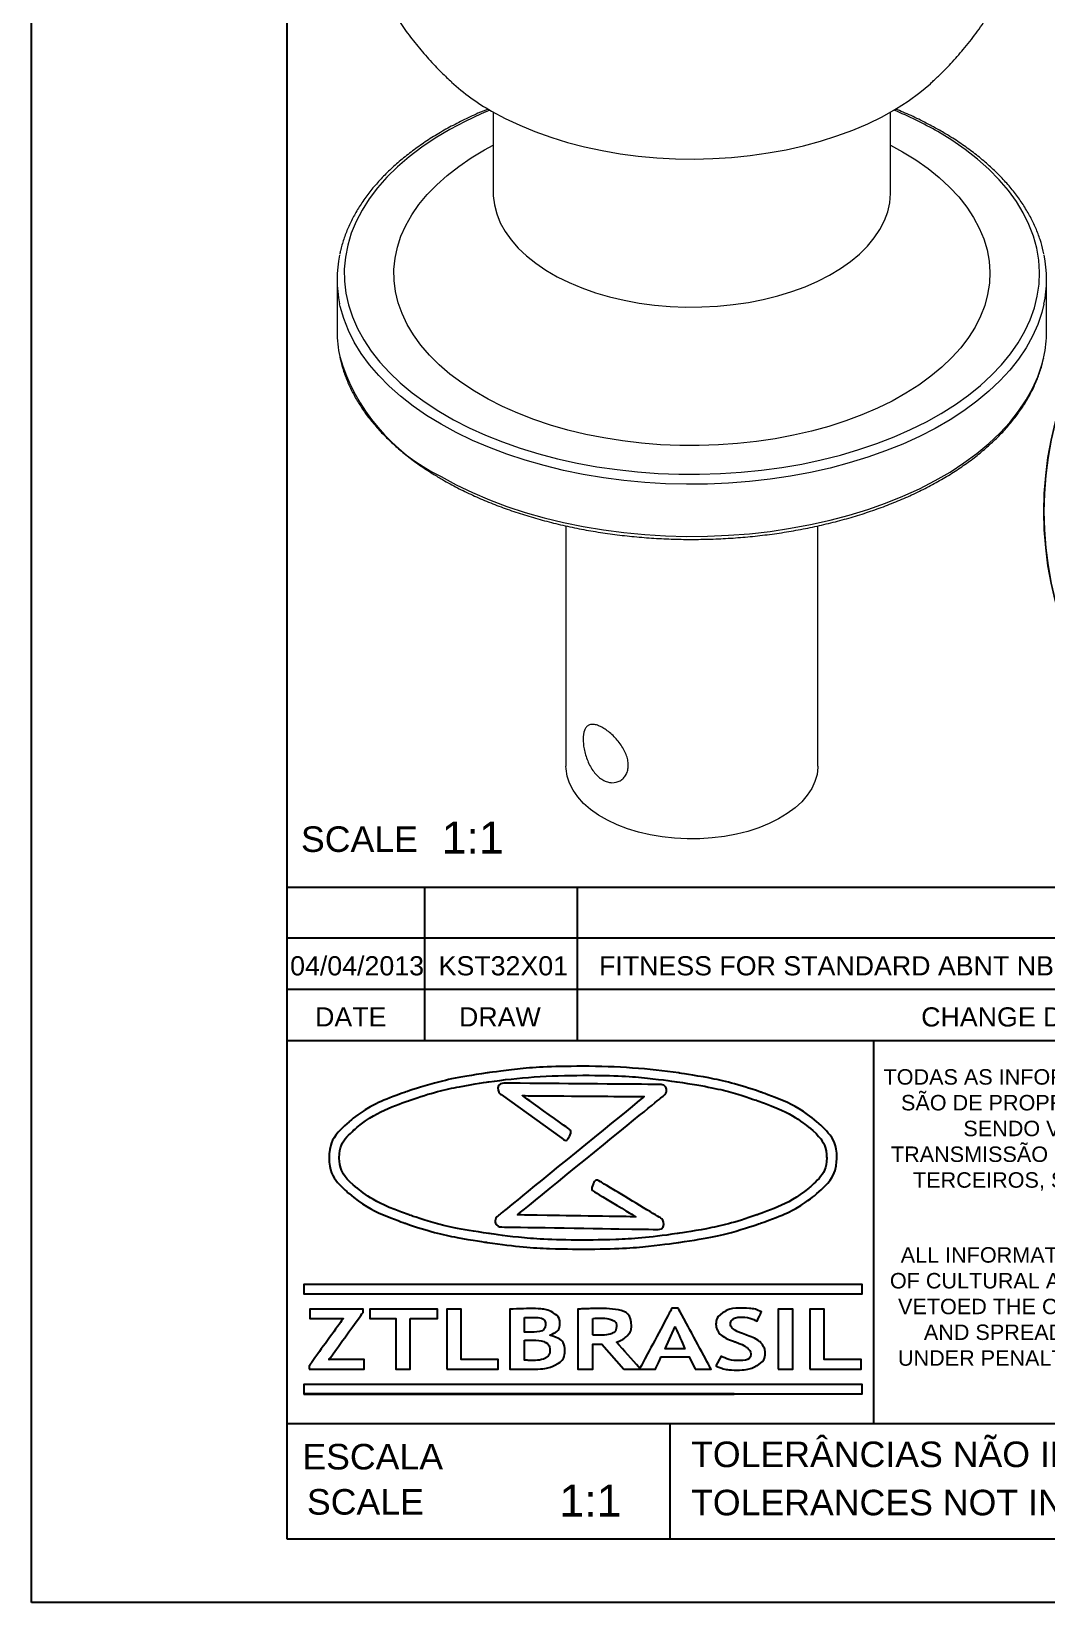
# Model space of a CAD drawing. Header units: millimetres. Extents: x 4510 to 4691, y 1198 to 1451.
# Drawn here: x 4510.4 to 4582, y 1197.9 to 1308.6 of the extents above; entities that cross this region are included whole.
import ezdxf
from ezdxf.enums import TextEntityAlignment as Align

# ---------------------------------------------------------------- set-up
doc = ezdxf.new("R2010")
doc.units = ezdxf.units.MM
doc.linetypes.add('ACAD_ISO02W100', pattern=[15, 12, -3])
doc.layers.add('AM_8', color=40, linetype='ACAD_ISO02W100', lineweight=35)
doc.layers.add('Camada 1', color=7, linetype='Continuous')
doc.styles.get("Standard").update_dxf_attribs({"font": 'arial.ttf'})

msp = doc.modelspace()

# ---------------------------------------------------------------- linework, layer by layer
at = {"color": 135, "lineweight": 25}
for p, q in [((4510.431, 1197.901), (4510.431, 1450.801)), ((4691.331, 1197.901), (4510.431, 1197.901))]:
    msp.add_line(p, q, dxfattribs=at)
for p, q in [((4528.431, 1446.301), (4528.431, 1202.401)), ((4528.431, 1248.301), (4686.831, 1248.301)), ((4528.431, 1248.301), (4528.431, 1202.401)), ((4528.431, 1248.301), (4642.954, 1248.301)), ((4538.154, 1237.501), (4538.154, 1248.301)), ((4548.929, 1237.501), (4548.929, 1248.301)), ((4642.954, 1244.701), (4528.431, 1244.701)), ((4528.431, 1241.101), (4642.954, 1241.101)), ((4528.431, 1237.501), (4623.831, 1237.501)), ((4569.77, 1237.501), (4569.77, 1210.501)), ((4623.831, 1210.501), (4528.431, 1210.501)), ((4555.431, 1210.501), (4555.431, 1202.401)), ((4528.431, 1202.401), (4686.831, 1202.401)), ((4528.431, 1202.401), (4686.831, 1202.401))]:
    msp.add_line(p, q)
at = {"color": 7, "linetype": 'Continuous', "lineweight": 15}
for p, q in [((4542.978, 1302.895), (4542.978, 1297.236)), ((4570.978, 1297.236), (4570.978, 1302.895)), ((4542.978, 1297.236), (4542.978, 1297.236)), ((4570.978, 1297.235), (4570.978, 1297.235)), ((4531.978, 1291.112), (4531.978, 1287.437)), ((4581.978, 1287.437), (4581.978, 1291.112)), ((4548.103, 1273.744), (4548.103, 1256.817)), ((4565.853, 1256.817), (4565.853, 1273.744))]:
    msp.add_line(p, q, dxfattribs=at)
at = {"color": 7, "linetype": 'Continuous', "lineweight": 15, "flags": 128}
for points in [[(4542.856, 1302.965), (4543.821, 1302.444), (4544.842, 1301.961), (4545.917, 1301.518), (4547.04, 1301.117), (4548.207, 1300.759), (4549.412, 1300.447), (4550.65, 1300.182), (4551.915, 1299.965), (4553.203, 1299.796), (4554.508, 1299.676), (4555.823, 1299.607), (4557.143, 1299.588), (4558.462, 1299.62), (4559.775, 1299.702), (4561.076, 1299.833), (4562.359, 1300.014), (4563.618, 1300.244), (4564.848, 1300.521), (4566.044, 1300.845), (4567.2, 1301.213), (4568.312, 1301.625), (4569.374, 1302.078), (4570.382, 1302.57), (4571.331, 1303.101), (4572.217, 1303.666), (4573.037, 1304.263), (4573.786, 1304.891), (4573.897, 1304.992)], [(4565.853, 1256.817), (4565.852, 1256.753), (4565.797, 1256.243), (4565.654, 1255.739), (4565.425, 1255.246), (4565.112, 1254.768), (4564.718, 1254.311), (4564.248, 1253.878), (4563.705, 1253.475), (4563.095, 1253.105), (4562.424, 1252.772), (4561.7, 1252.479), (4560.928, 1252.229), (4560.117, 1252.025), (4559.275, 1251.868), (4558.41, 1251.76), (4557.531, 1251.703), (4556.646, 1251.697), (4555.764, 1251.741), (4554.895, 1251.836), (4554.047, 1251.981), (4553.227, 1252.173), (4552.445, 1252.412), (4551.708, 1252.694), (4551.023, 1253.018), (4550.397, 1253.379), (4549.837, 1253.774), (4549.348, 1254.2), (4548.934, 1254.652), (4548.601, 1255.125), (4548.351, 1255.615), (4548.186, 1256.116), (4548.109, 1256.625), (4548.103, 1256.817)]]:
    msp.add_lwpolyline(points, dxfattribs=at)
at = {"color": 8, "linetype": 'Continuous', "lineweight": 15, "flags": 128}
for points in [[(4542.742, 1303.031), (4542.136, 1302.773), (4540.997, 1302.24), (4539.915, 1301.669), (4538.894, 1301.062), (4537.938, 1300.421), (4537.05, 1299.747), (4536.233, 1299.045), (4535.491, 1298.315), (4534.825, 1297.561), (4534.239, 1296.785), (4533.734, 1295.991), (4533.313, 1295.18), (4532.976, 1294.357), (4532.725, 1293.523), (4532.561, 1292.682), (4532.484, 1291.837), (4532.495, 1290.991), (4532.593, 1290.147), (4532.779, 1289.307), (4533.052, 1288.476), (4533.41, 1287.655), (4533.853, 1286.848), (4534.378, 1286.058), (4534.984, 1285.288), (4535.669, 1284.54), (4536.43, 1283.817), (4537.265, 1283.121), (4538.17, 1282.456), (4539.143, 1281.822), (4540.18, 1281.224), (4541.276, 1280.663), (4542.429, 1280.14), (4543.634, 1279.658), (4544.887, 1279.219), (4546.183, 1278.823), (4547.517, 1278.473), (4548.886, 1278.17), (4550.283, 1277.914), (4551.705, 1277.708), (4553.145, 1277.55), (4554.599, 1277.443), (4556.062, 1277.386), (4557.527, 1277.38), (4558.991, 1277.424), (4560.448, 1277.519), (4561.892, 1277.664), (4563.319, 1277.858), (4564.723, 1278.102), (4566.099, 1278.393), (4567.442, 1278.731), (4568.749, 1279.116), (4570.013, 1279.544), (4571.23, 1280.016), (4572.396, 1280.528), (4573.507, 1281.08), (4574.559, 1281.669), (4575.548, 1282.294), (4576.471, 1282.952), (4577.323, 1283.64), (4578.103, 1284.357), (4578.807, 1285.099), (4579.434, 1285.864), (4579.979, 1286.649), (4580.443, 1287.452), (4580.822, 1288.269), (4581.116, 1289.099), (4581.324, 1289.936), (4581.444, 1290.78), (4581.477, 1291.626), (4581.422, 1292.471), (4581.28, 1293.313), (4581.051, 1294.149), (4580.735, 1294.976), (4580.335, 1295.79), (4579.85, 1296.588), (4579.284, 1297.369), (4578.639, 1298.129), (4577.915, 1298.865), (4577.117, 1299.574), (4576.246, 1300.255), (4575.307, 1300.905), (4574.302, 1301.521), (4574.302, 1301.521)], [(4570.978, 1300.556), (4571.827, 1300.092), (4572.757, 1299.519), (4573.621, 1298.913), (4574.415, 1298.275), (4575.136, 1297.61), (4575.781, 1296.918), (4576.347, 1296.204), (4576.831, 1295.471), (4577.233, 1294.721), (4577.549, 1293.957), (4577.779, 1293.183), (4577.922, 1292.402), (4577.977, 1291.618), (4577.944, 1290.833), (4577.823, 1290.051), (4577.615, 1289.275), (4577.32, 1288.509), (4576.939, 1287.755), (4576.475, 1287.017), (4575.93, 1286.298), (4575.304, 1285.6), (4574.602, 1284.928), (4573.826, 1284.283), (4572.979, 1283.669), (4572.065, 1283.087), (4571.088, 1282.541), (4570.052, 1282.033), (4568.961, 1281.564), (4567.819, 1281.137), (4566.633, 1280.754), (4565.405, 1280.416), (4564.142, 1280.124), (4562.85, 1279.88), (4561.532, 1279.685), (4560.196, 1279.54), (4558.846, 1279.445), (4557.488, 1279.4), (4556.128, 1279.407), (4554.771, 1279.464), (4553.424, 1279.572), (4552.092, 1279.729), (4550.78, 1279.937), (4549.494, 1280.193), (4548.24, 1280.496), (4547.022, 1280.846), (4545.846, 1281.24), (4544.717, 1281.678), (4543.639, 1282.156), (4542.617, 1282.674), (4541.655, 1283.23), (4540.758, 1283.82), (4539.929, 1284.442), (4539.171, 1285.094), (4538.488, 1285.773), (4537.882, 1286.476), (4537.356, 1287.2), (4536.913, 1287.942), (4536.554, 1288.699), (4536.281, 1289.468), (4536.094, 1290.246), (4535.995, 1291.029), (4535.984, 1291.814), (4536.061, 1292.598), (4536.226, 1293.377), (4536.478, 1294.149), (4536.815, 1294.91), (4537.238, 1295.656), (4537.743, 1296.385), (4538.329, 1297.093), (4538.993, 1297.779), (4539.732, 1298.437), (4540.544, 1299.067), (4541.425, 1299.666), (4542.371, 1300.23), (4542.978, 1300.556)], [(4542.978, 1297.236), (4542.984, 1296.995), (4543.061, 1296.353), (4543.227, 1295.718), (4543.479, 1295.092), (4543.817, 1294.48), (4544.238, 1293.885), (4544.739, 1293.311), (4545.318, 1292.762), (4545.97, 1292.241), (4546.692, 1291.752), (4547.48, 1291.298), (4548.327, 1290.881), (4549.229, 1290.504), (4550.18, 1290.17), (4551.173, 1289.881), (4552.204, 1289.638), (4553.265, 1289.443), (4554.349, 1289.297), (4555.45, 1289.202), (4556.56, 1289.157), (4557.673, 1289.164), (4558.782, 1289.221), (4559.879, 1289.329), (4560.958, 1289.487), (4562.012, 1289.694), (4563.034, 1289.949), (4564.018, 1290.25), (4564.957, 1290.595), (4565.846, 1290.982), (4566.678, 1291.408), (4567.45, 1291.872), (4568.155, 1292.369), (4568.789, 1292.897), (4569.349, 1293.452), (4569.831, 1294.032), (4570.231, 1294.631), (4570.548, 1295.247), (4570.778, 1295.876), (4570.922, 1296.513), (4570.977, 1297.155), (4570.978, 1297.235)], [(4581.794, 1289.364), (4581.646, 1288.769), (4581.363, 1287.93), (4580.993, 1287.101), (4580.54, 1286.287), (4580.003, 1285.49), (4579.386, 1284.712), (4578.69, 1283.957), (4577.918, 1283.227), (4577.072, 1282.525), (4576.155, 1281.853), (4575.171, 1281.213), (4574.124, 1280.608), (4573.016, 1280.041), (4571.852, 1279.511), (4570.635, 1279.023), (4569.371, 1278.577), (4568.063, 1278.176), (4566.716, 1277.819), (4565.335, 1277.509), (4563.924, 1277.248), (4562.489, 1277.034), (4561.035, 1276.871), (4559.566, 1276.757), (4558.089, 1276.694), (4556.607, 1276.681), (4555.127, 1276.719), (4553.653, 1276.807), (4552.191, 1276.946), (4550.746, 1277.135), (4549.323, 1277.373), (4547.926, 1277.658), (4546.562, 1277.992), (4545.234, 1278.371), (4543.947, 1278.795), (4542.706, 1279.262), (4541.515, 1279.771), (4540.378, 1280.32), (4539.3, 1280.906), (4538.284, 1281.529), (4537.333, 1282.185), (4536.452, 1282.873), (4535.642, 1283.589), (4534.908, 1284.332), (4534.251, 1285.098), (4533.674, 1285.886), (4533.179, 1286.692), (4532.767, 1287.514), (4532.44, 1288.348), (4532.2, 1289.192), (4532.155, 1289.394)], [(4539.3, 1277.232), (4540.378, 1276.645), (4541.515, 1276.097), (4542.706, 1275.588), (4543.947, 1275.12), (4545.234, 1274.696), (4546.562, 1274.317), (4547.926, 1273.984), (4549.323, 1273.698), (4550.746, 1273.46), (4552.191, 1273.272), (4553.653, 1273.133), (4555.127, 1273.044), (4556.607, 1273.006), (4558.089, 1273.019), (4559.566, 1273.082), (4561.035, 1273.196), (4562.489, 1273.36), (4563.924, 1273.573), (4565.335, 1273.835), (4566.716, 1274.145), (4568.063, 1274.501), (4569.371, 1274.903), (4570.635, 1275.349), (4571.852, 1275.837), (4573.016, 1276.366), (4574.124, 1276.934), (4575.171, 1277.539), (4576.155, 1278.178), (4577.072, 1278.851), (4577.918, 1279.553), (4578.69, 1280.283), (4579.386, 1281.038), (4580.003, 1281.815), (4580.54, 1282.613), (4580.993, 1283.427), (4581.363, 1284.255), (4581.646, 1285.095), (4581.788, 1285.661)]]:
    msp.add_lwpolyline(points, dxfattribs=at)
at = {"color": 7, "linetype": 'Continuous', "lineweight": 15}
for radius in [25, 24.971]:
    msp.add_circle((4606.784, 1274.748), radius, dxfattribs=at)
for centre, radius, start, end in [((4550.538, 1316.51), 15.572, 227.65028, 240.44208), ((4540.393, 1291.111), 8.415, 168.31509, 191.77378), ((4573.56, 1291.111), 8.417, 348.01941, 11.78783), ((4540.406, 1287.441), 8.429, 180.02496, 192.12379), ((4573.518, 1287.444), 8.459, 347.82916, 359.95334)]:
    msp.add_arc(centre, radius, start, end, dxfattribs=at)
at = {"color": 8, "linetype": 'Continuous', "lineweight": 15}
for centre, radius, start, end in [((4561.333, 1278.908), 26.068, 60.1642, 67.72685), ((4545.195, 1289.451), 13.567, 196.18041, 244.2451)]:
    msp.add_arc(centre, radius, start, end, dxfattribs=at)
at = {"color": 7, "linetype": 'Continuous', "lineweight": 15}
for points, knots in [([(4573.879, 1304.987), (4574.065, 1305.156), (4574.574, 1305.621), (4575.356, 1306.438), (4576.257, 1307.468), (4577.128, 1308.587), (4577.959, 1309.793), (4578.715, 1311.042), (4579.394, 1312.327), (4579.995, 1313.643), (4580.516, 1314.985), (4580.958, 1316.349), (4581.319, 1317.73), (4581.599, 1319.123), (4581.8, 1320.524), (4581.92, 1321.927), (4581.961, 1323.329), (4581.924, 1324.726), (4581.81, 1326.112), (4581.619, 1327.484), (4581.355, 1328.838), (4581.017, 1330.17), (4580.608, 1331.477), (4580.131, 1332.754), (4579.587, 1333.998), (4578.978, 1335.207), (4578.308, 1336.376), (4577.578, 1337.504), (4576.792, 1338.587), (4575.952, 1339.623), (4575.06, 1340.61), (4574.12, 1341.545), (4573.135, 1342.427), (4572.107, 1343.254), (4571.038, 1344.024), (4569.932, 1344.735), (4568.791, 1345.387), (4567.618, 1345.979), (4566.413, 1346.508), (4565.179, 1346.974), (4563.919, 1347.375), (4562.632, 1347.711), (4561.321, 1347.979), (4559.987, 1348.178), (4558.632, 1348.306), (4557.257, 1348.359), (4555.865, 1348.336), (4554.459, 1348.234), (4553.044, 1348.05), (4551.626, 1347.782), (4550.261, 1347.44), (4548.957, 1347.036), (4547.72, 1346.58), (4546.51, 1346.059), (4545.329, 1345.475), (4544.18, 1344.83), (4543.067, 1344.125), (4541.992, 1343.362), (4540.959, 1342.544), (4539.97, 1341.672), (4539.029, 1340.749), (4538.137, 1339.777), (4537.266, 1338.722), (4536.427, 1337.581), (4535.632, 1336.355), (4534.912, 1335.088), (4534.269, 1333.788), (4533.706, 1332.459), (4533.222, 1331.106), (4532.818, 1329.733), (4532.495, 1328.346), (4532.252, 1326.949), (4532.089, 1325.546), (4532.006, 1324.143), (4532.002, 1322.743), (4532.075, 1321.351), (4532.226, 1319.971), (4532.451, 1318.607), (4532.751, 1317.263), (4533.122, 1315.942), (4533.563, 1314.649), (4534.072, 1313.387), (4534.647, 1312.159), (4535.285, 1310.968), (4535.983, 1309.818), (4536.74, 1308.711), (4537.552, 1307.649), (4538.417, 1306.638), (4539.249, 1305.752), (4539.814, 1305.228), (4540.054, 1305.005)], [0, 0, 0, 0, 0.00627578, 0.01728512, 0.0282977, 0.04055129, 0.05278977, 0.06497515, 0.07710579, 0.08918154, 0.1012027, 0.1131698, 0.12508354, 0.13694471, 0.14875416, 0.16051274, 0.1722213, 0.18388068, 0.19549167, 0.20705505, 0.2185716, 0.23004207, 0.24146722, 0.25284784, 0.26418478, 0.27547894, 0.28673137, 0.29794327, 0.30911606, 0.32025145, 0.33135153, 0.34241883, 0.35345652, 0.36446845, 0.3754594, 0.38643521, 0.39740303, 0.40837145, 0.41935081, 0.43035327, 0.44139289, 0.45248562, 0.46364887, 0.47490098, 0.48626012, 0.4977429, 0.50936263, 0.52112751, 0.53303906, 0.54509143, 0.55727149, 0.56827651, 0.57927836, 0.59027749, 0.60127517, 0.6122726, 0.62327081, 0.63427063, 0.64527271, 0.65627751, 0.66728534, 0.67829637, 0.68931067, 0.70154184, 0.71375511, 0.72591481, 0.73801964, 0.75006969, 0.76206537, 0.7740073, 0.78589623, 0.79773299, 0.80951843, 0.8212534, 0.83293875, 0.84457529, 0.85616382, 0.8677051, 0.8791999, 0.89064898, 0.90205311, 0.91341309, 0.92472981, 0.93600422, 0.94723745, 0.95843078, 0.96958576, 0.98070427, 0.99178859, 1, 1, 1, 1]), ([(4542.629, 1303.11), (4542.386, 1303.011), (4541.76, 1302.756), (4540.804, 1302.303), (4539.76, 1301.758), (4538.771, 1301.178), (4537.837, 1300.565), (4536.964, 1299.922), (4536.153, 1299.25), (4535.407, 1298.552), (4534.729, 1297.83), (4534.121, 1297.085), (4533.585, 1296.321), (4533.124, 1295.54), (4532.738, 1294.745), (4532.434, 1293.938), (4532.244, 1293.316), (4532.182, 1292.962), (4532.167, 1292.882)], [0, 0, 0, 0, 0.0426887, 0.1098726, 0.177078, 0.2443025, 0.3115416, 0.3787872, 0.446024, 0.5132345, 0.580396, 0.6474802, 0.7144547, 0.7812852, 0.8479405, 0.9143978, 0.9806498, 1, 1, 1, 1]), ([(4581.785, 1292.898), (4581.773, 1292.967), (4581.713, 1293.309), (4581.528, 1293.918), (4581.229, 1294.72), (4580.847, 1295.51), (4580.392, 1296.286), (4579.863, 1297.047), (4579.262, 1297.789), (4578.591, 1298.51), (4577.851, 1299.208), (4577.046, 1299.879), (4576.178, 1300.523), (4575.341, 1301.077), (4574.614, 1301.513), (4573.862, 1301.935), (4572.975, 1302.389), (4572.075, 1302.81), (4571.51, 1303.036), (4571.329, 1303.109)], [0, 0, 0, 0, 0.01684, 0.0828023, 0.1489051, 0.2151869, 0.281664, 0.3483326, 0.4151736, 0.4821586, 0.5492558, 0.6164343, 0.6836668, 0.750931, 0.7983642, 0.8338349, 0.9011097, 0.968375, 1, 1, 1, 1]), ([(4532.179, 1285.602), (4532.189, 1285.549), (4532.246, 1285.223), (4532.428, 1284.631), (4532.727, 1283.829), (4533.108, 1283.039), (4533.563, 1282.262), (4534.092, 1281.502), (4534.693, 1280.76), (4535.364, 1280.039), (4536.104, 1279.341), (4536.909, 1278.669), (4537.778, 1278.026), (4538.613, 1277.471), (4539.172, 1277.14), (4539.404, 1277.003)], [0, 0, 0, 0, 0.016206, 0.0992404, 0.1824515, 0.265888, 0.3495703, 0.4334937, 0.5176341, 0.6019558, 0.6864187, 0.770984, 0.8556173, 0.9402904, 1, 1, 1, 1]), ([(4539.404, 1277.003), (4539.58, 1276.903), (4540.092, 1276.613), (4540.979, 1276.159), (4542.079, 1275.654), (4543.227, 1275.186), (4544.416, 1274.757), (4545.645, 1274.367), (4546.908, 1274.019), (4548.203, 1273.712), (4549.524, 1273.448), (4550.869, 1273.227), (4552.233, 1273.05), (4553.611, 1272.918), (4554.999, 1272.832), (4556.394, 1272.79), (4557.79, 1272.794), (4559.184, 1272.843), (4560.571, 1272.937), (4561.947, 1273.076), (4563.308, 1273.26), (4564.649, 1273.488), (4565.966, 1273.759), (4567.256, 1274.073), (4568.514, 1274.428), (4569.736, 1274.824), (4570.919, 1275.26), (4572.059, 1275.734), (4573.152, 1276.244), (4574.195, 1276.791), (4575.185, 1277.371), (4576.118, 1277.983), (4576.992, 1278.626), (4577.803, 1279.298), (4578.549, 1279.996), (4579.227, 1280.719), (4579.835, 1281.463), (4580.37, 1282.228), (4580.831, 1283.009), (4581.218, 1283.804), (4581.521, 1284.61), (4581.705, 1285.208), (4581.764, 1285.537), (4581.774, 1285.592)], [0, 0, 0, 0, 0.013297, 0.0385164, 0.0637322, 0.0889425, 0.1141463, 0.1393434, 0.1645339, 0.1897182, 0.2148969, 0.2400708, 0.2652405, 0.2904071, 0.3155712, 0.340734, 0.3658962, 0.3910588, 0.4162224, 0.4413879, 0.4665563, 0.4917285, 0.5169055, 0.542088, 0.567277, 0.5924732, 0.6176771, 0.6428894, 0.66811, 0.6933387, 0.7185746, 0.7438159, 0.7690597, 0.7943002, 0.8195309, 0.8447431, 0.8699263, 0.8950683, 0.9201563, 0.9451785, 0.9701263, 0.9949971, 1, 1, 1, 1]), ([(4552.498, 1256.885), (4552.498, 1256.763), (4552.485, 1256.648), (4552.434, 1256.43), (4552.395, 1256.326), (4552.296, 1256.139), (4552.236, 1256.055), (4552.095, 1255.908), (4552.015, 1255.845), (4551.756, 1255.695), (4551.553, 1255.645), (4551.238, 1255.657), (4551.129, 1255.675), (4550.914, 1255.741), (4550.807, 1255.787), (4550.599, 1255.907), (4550.496, 1255.982), (4550.301, 1256.153), (4550.209, 1256.249), (4549.948, 1256.572), (4549.799, 1256.823), (4549.619, 1257.229), (4549.566, 1257.367), (4549.476, 1257.646), (4549.438, 1257.789), (4549.377, 1258.068), (4549.354, 1258.205), (4549.324, 1258.471), (4549.316, 1258.601), (4549.316, 1258.961), (4549.347, 1259.173), (4549.437, 1259.42), (4549.475, 1259.492), (4549.566, 1259.61), (4549.618, 1259.657), (4549.738, 1259.727), (4549.806, 1259.749), (4549.953, 1259.769), (4550.033, 1259.766), (4550.208, 1259.736), (4550.301, 1259.709), (4550.494, 1259.633), (4550.596, 1259.583), (4550.806, 1259.462), (4550.912, 1259.392), (4551.127, 1259.233), (4551.236, 1259.143), (4551.552, 1258.855), (4551.755, 1258.632), (4552.101, 1258.157), (4552.246, 1257.9), (4552.395, 1257.516), (4552.433, 1257.386), (4552.485, 1257.131), (4552.498, 1257.007), (4552.498, 1256.885)], [0, 0, 0, 0, 0.03125, 0.03125, 0.0625, 0.0625, 0.09375, 0.09375, 0.125, 0.125, 0.1875, 0.1875, 0.21875, 0.21875, 0.25, 0.25, 0.28125, 0.28125, 0.3125, 0.3125, 0.375, 0.375, 0.40625, 0.40625, 0.4375, 0.4375, 0.46875, 0.46875, 0.5, 0.5, 0.5625, 0.5625, 0.59375, 0.59375, 0.625, 0.625, 0.65625, 0.65625, 0.6875, 0.6875, 0.71875, 0.71875, 0.75, 0.75, 0.78125, 0.78125, 0.8125, 0.8125, 0.875, 0.875, 0.9375, 0.9375, 0.96875, 0.96875, 1, 1, 1, 1])]:
    msp.add_open_spline(points, degree=3, knots=knots, dxfattribs=at)
at = {"layer": 'AM_8', "color": 0, "linetype": 'Continuous'}
msp.add_line((4529.623, 1212.607), (4559.957, 1212.607), dxfattribs=at)
at = {"layer": 'Camada 1'}
for points, knots in [([(4549.303, 1235.678), (4551.692, 1235.678), (4553.975, 1235.511), (4556.061, 1235.208), (4556.061, 1235.208), (4558.228, 1234.893), (4560.183, 1234.432), (4561.823, 1233.86), (4561.823, 1233.86), (4563.506, 1233.272), (4564.864, 1232.563), (4565.792, 1231.77), (4565.792, 1231.77), (4566.696, 1230.997), (4567.196, 1230.143), (4567.196, 1229.24), (4567.196, 1229.24), (4567.196, 1228.336), (4566.696, 1227.482), (4565.792, 1226.709), (4565.792, 1226.709), (4564.864, 1225.916), (4563.506, 1225.207), (4561.823, 1224.62), (4561.823, 1224.62), (4560.183, 1224.047), (4558.228, 1223.586), (4556.061, 1223.271), (4556.061, 1223.271), (4553.975, 1222.968), (4551.692, 1222.801), (4549.303, 1222.801), (4549.303, 1222.801), (4546.914, 1222.801), (4544.632, 1222.968), (4542.546, 1223.271), (4542.546, 1223.271), (4540.378, 1223.586), (4538.423, 1224.047), (4536.784, 1224.62), (4536.784, 1224.62), (4535.101, 1225.207), (4533.743, 1225.916), (4532.814, 1226.709), (4532.814, 1226.709), (4531.91, 1227.482), (4531.411, 1228.336), (4531.411, 1229.24), (4531.411, 1229.24), (4531.411, 1230.143), (4531.91, 1230.997), (4532.814, 1231.77), (4532.814, 1231.77), (4533.743, 1232.563), (4535.101, 1233.272), (4536.784, 1233.86), (4536.784, 1233.86), (4538.423, 1234.432), (4540.378, 1234.893), (4542.546, 1235.208), (4542.546, 1235.208), (4544.632, 1235.511), (4546.914, 1235.678), (4549.303, 1235.678)], [0, 0, 0, 0, 0.0588235, 0.0588235, 0.0588235, 0.0882353, 0.1176471, 0.1176471, 0.1176471, 0.1470588, 0.1764706, 0.1764706, 0.1764706, 0.2058824, 0.2352941, 0.2352941, 0.2352941, 0.2647059, 0.2941176, 0.2941176, 0.2941176, 0.3235294, 0.3529412, 0.3529412, 0.3529412, 0.3823529, 0.4117647, 0.4117647, 0.4117647, 0.4411765, 0.4705882, 0.4705882, 0.4705882, 0.5, 0.5294118, 0.5294118, 0.5294118, 0.5588235, 0.5882353, 0.5882353, 0.5882353, 0.6176471, 0.6470588, 0.6470588, 0.6470588, 0.6764706, 0.7058824, 0.7058824, 0.7058824, 0.7352941, 0.7647059, 0.7647059, 0.7647059, 0.7941176, 0.8235294, 0.8235294, 0.8235294, 0.8529412, 0.8823529, 0.8823529, 0.8823529, 0.9411765, 1, 1, 1, 1]), ([(4549.303, 1235.043), (4546.956, 1235.043), (4544.717, 1234.88), (4542.675, 1234.584), (4542.675, 1234.584), (4540.553, 1234.277), (4538.643, 1233.827), (4537.045, 1233.269), (4537.045, 1233.269), (4535.49, 1232.726), (4534.238, 1232.086), (4533.384, 1231.382), (4533.384, 1231.382), (4532.575, 1230.713), (4532.127, 1229.989), (4532.127, 1229.24), (4532.127, 1229.24), (4532.127, 1228.49), (4532.575, 1227.766), (4533.384, 1227.098), (4533.384, 1227.098), (4534.238, 1226.393), (4535.49, 1225.753), (4537.045, 1225.21), (4537.045, 1225.21), (4538.643, 1224.652), (4540.553, 1224.202), (4542.675, 1223.895), (4542.675, 1223.895), (4544.717, 1223.599), (4546.956, 1223.436), (4549.303, 1223.436), (4549.303, 1223.436), (4551.65, 1223.436), (4553.89, 1223.599), (4555.932, 1223.895), (4555.932, 1223.895), (4558.054, 1224.202), (4559.964, 1224.652), (4561.561, 1225.21), (4561.561, 1225.21), (4563.116, 1225.753), (4564.369, 1226.393), (4565.222, 1227.098), (4565.222, 1227.098), (4566.032, 1227.766), (4566.479, 1228.49), (4566.479, 1229.24), (4566.479, 1229.24), (4566.479, 1229.989), (4566.032, 1230.713), (4565.222, 1231.382), (4565.222, 1231.382), (4564.369, 1232.086), (4563.116, 1232.726), (4561.561, 1233.269), (4561.561, 1233.269), (4559.964, 1233.827), (4558.054, 1234.277), (4555.932, 1234.584), (4555.932, 1234.584), (4553.89, 1234.88), (4551.65, 1235.043), (4549.303, 1235.043)], [0, 0, 0, 0, 0.0588235, 0.0588235, 0.0588235, 0.0882353, 0.1176471, 0.1176471, 0.1176471, 0.1470588, 0.1764706, 0.1764706, 0.1764706, 0.2058824, 0.2352941, 0.2352941, 0.2352941, 0.2647059, 0.2941176, 0.2941176, 0.2941176, 0.3235294, 0.3529412, 0.3529412, 0.3529412, 0.3823529, 0.4117647, 0.4117647, 0.4117647, 0.4411765, 0.4705882, 0.4705882, 0.4705882, 0.5, 0.5294118, 0.5294118, 0.5294118, 0.5588235, 0.5882353, 0.5882353, 0.5882353, 0.6176471, 0.6470588, 0.6470588, 0.6470588, 0.6764706, 0.7058824, 0.7058824, 0.7058824, 0.7352941, 0.7647059, 0.7647059, 0.7647059, 0.7941176, 0.8235294, 0.8235294, 0.8235294, 0.8529412, 0.8823529, 0.8823529, 0.8823529, 0.9411765, 1, 1, 1, 1]), ([(4547.815, 1230.611), (4547.815, 1230.611), (4543.528, 1233.682), (4543.528, 1233.682), (4543.528, 1233.682), (4543.209, 1233.911), (4543.339, 1234.491), (4543.715, 1234.488), (4543.715, 1234.488), (4543.715, 1234.488), (4554.786, 1234.399), (4554.786, 1234.399), (4554.786, 1234.399), (4555.149, 1234.397), (4555.284, 1233.848), (4554.988, 1233.607), (4554.988, 1233.607), (4554.988, 1233.607), (4544.681, 1225.21), (4544.681, 1225.21), (4544.681, 1225.21), (4544.681, 1225.21), (4553.034, 1225.076), (4553.034, 1225.076), (4553.034, 1225.076), (4553.034, 1225.076), (4550.225, 1226.768), (4550.225, 1226.768), (4550.225, 1226.768), (4550.04, 1226.88), (4549.855, 1226.991), (4550.016, 1227.377), (4550.016, 1227.377), (4550.177, 1227.763), (4550.362, 1227.652), (4550.547, 1227.541), (4550.547, 1227.541), (4550.547, 1227.541), (4554.759, 1225.003), (4554.759, 1225.003), (4554.759, 1225.003), (4555.104, 1224.795), (4554.982, 1224.177), (4554.594, 1224.183), (4554.594, 1224.183), (4554.594, 1224.183), (4543.523, 1224.361), (4543.523, 1224.361), (4543.523, 1224.361), (4543.16, 1224.367), (4543.028, 1224.913), (4543.324, 1225.154), (4543.324, 1225.154), (4543.324, 1225.154), (4553.619, 1233.542), (4553.619, 1233.542), (4553.619, 1233.542), (4553.619, 1233.542), (4545.038, 1233.611), (4545.038, 1233.611), (4545.038, 1233.611), (4545.038, 1233.611), (4548.185, 1231.356), (4548.185, 1231.356), (4548.185, 1231.356), (4548.361, 1231.23), (4548.536, 1231.104), (4548.351, 1230.732), (4548.351, 1230.732), (4548.166, 1230.359), (4547.99, 1230.485), (4547.815, 1230.611)], [0, 0, 0, 0, 0.0526316, 0.0526316, 0.0526316, 0.0789474, 0.1052632, 0.1052632, 0.1052632, 0.1315789, 0.1578947, 0.1578947, 0.1578947, 0.1842105, 0.2105263, 0.2105263, 0.2105263, 0.2368421, 0.2631579, 0.2631579, 0.2631579, 0.2894737, 0.3157895, 0.3157895, 0.3157895, 0.3421053, 0.3684211, 0.3684211, 0.3684211, 0.3947368, 0.4210526, 0.4210526, 0.4210526, 0.4473684, 0.4736842, 0.4736842, 0.4736842, 0.5, 0.5263158, 0.5263158, 0.5263158, 0.5526316, 0.5789474, 0.5789474, 0.5789474, 0.6052632, 0.6315789, 0.6315789, 0.6315789, 0.6578947, 0.6842105, 0.6842105, 0.6842105, 0.7105263, 0.7368421, 0.7368421, 0.7368421, 0.7631579, 0.7894737, 0.7894737, 0.7894737, 0.8157895, 0.8421053, 0.8421053, 0.8421053, 0.8684211, 0.8947368, 0.8947368, 0.8947368, 0.9473684, 1, 1, 1, 1]), ([(4529.7, 1220.316), (4529.7, 1220.316), (4568.907, 1220.316), (4568.907, 1220.316), (4568.907, 1220.316), (4568.907, 1220.316), (4568.984, 1220.316), (4568.984, 1220.316), (4568.984, 1220.316), (4568.984, 1220.316), (4568.984, 1220.239), (4568.984, 1220.239), (4568.984, 1220.239), (4568.984, 1220.239), (4568.984, 1219.729), (4568.984, 1219.729), (4568.984, 1219.729), (4568.984, 1219.729), (4568.984, 1219.652), (4568.984, 1219.652), (4568.984, 1219.652), (4568.984, 1219.652), (4568.907, 1219.652), (4568.907, 1219.652), (4568.907, 1219.652), (4568.907, 1219.652), (4529.7, 1219.652), (4529.7, 1219.652), (4529.7, 1219.652), (4529.7, 1219.652), (4529.623, 1219.652), (4529.623, 1219.652), (4529.623, 1219.652), (4529.623, 1219.652), (4529.623, 1219.729), (4529.623, 1219.729), (4529.623, 1219.729), (4529.623, 1219.729), (4529.623, 1220.239), (4529.623, 1220.239), (4529.623, 1220.239), (4529.623, 1220.239), (4529.623, 1220.316), (4529.623, 1220.316), (4529.623, 1220.316), (4529.623, 1220.316), (4529.7, 1220.316), (4529.7, 1220.316)], [0, 0, 0, 0, 0.0769231, 0.0769231, 0.0769231, 0.1153846, 0.1538462, 0.1538462, 0.1538462, 0.1923077, 0.2307692, 0.2307692, 0.2307692, 0.2692308, 0.3076923, 0.3076923, 0.3076923, 0.3461538, 0.3846154, 0.3846154, 0.3846154, 0.4230769, 0.4615385, 0.4615385, 0.4615385, 0.5, 0.5384615, 0.5384615, 0.5384615, 0.5769231, 0.6153846, 0.6153846, 0.6153846, 0.6538462, 0.6923077, 0.6923077, 0.6923077, 0.7307692, 0.7692308, 0.7692308, 0.7692308, 0.8076923, 0.8461538, 0.8461538, 0.8461538, 0.9230769, 1, 1, 1, 1]), ([(4530.013, 1214.349), (4530.013, 1214.349), (4530.013, 1214.591), (4530.013, 1214.591), (4530.013, 1214.591), (4530.013, 1214.591), (4532.411, 1217.909), (4532.411, 1217.909), (4532.411, 1217.909), (4532.411, 1217.909), (4530.053, 1217.909), (4530.053, 1217.909), (4530.053, 1217.909), (4530.053, 1217.909), (4530.053, 1218.575), (4530.053, 1218.575), (4530.053, 1218.575), (4530.053, 1218.575), (4533.802, 1218.575), (4533.802, 1218.575), (4533.802, 1218.575), (4533.802, 1218.575), (4533.802, 1218.333), (4533.802, 1218.333), (4533.802, 1218.333), (4533.802, 1218.333), (4531.396, 1215.016), (4531.396, 1215.016), (4531.396, 1215.016), (4531.396, 1215.016), (4533.888, 1215.016), (4533.888, 1215.016), (4533.888, 1215.016), (4533.888, 1215.016), (4533.888, 1214.349), (4533.888, 1214.349), (4533.888, 1214.349), (4533.888, 1214.349), (4530.013, 1214.349), (4530.013, 1214.349)], [0, 0, 0, 0, 0.0909091, 0.0909091, 0.0909091, 0.1363636, 0.1818182, 0.1818182, 0.1818182, 0.2272727, 0.2727273, 0.2727273, 0.2727273, 0.3181818, 0.3636364, 0.3636364, 0.3636364, 0.4090909, 0.4545455, 0.4545455, 0.4545455, 0.5, 0.5454545, 0.5454545, 0.5454545, 0.5909091, 0.6363636, 0.6363636, 0.6363636, 0.6818182, 0.7272727, 0.7272727, 0.7272727, 0.7727273, 0.8181818, 0.8181818, 0.8181818, 0.9090909, 1, 1, 1, 1]), ([(4537.13, 1217.909), (4537.13, 1217.909), (4537.13, 1214.349), (4537.13, 1214.349), (4537.13, 1214.349), (4537.13, 1214.349), (4536.109, 1214.349), (4536.109, 1214.349), (4536.109, 1214.349), (4536.109, 1214.349), (4536.109, 1217.909), (4536.109, 1217.909), (4536.109, 1217.909), (4536.109, 1217.909), (4534.28, 1217.909), (4534.28, 1217.909), (4534.28, 1217.909), (4534.28, 1217.909), (4534.28, 1218.575), (4534.28, 1218.575), (4534.28, 1218.575), (4534.28, 1218.575), (4539.041, 1218.575), (4539.041, 1218.575), (4539.041, 1218.575), (4539.041, 1218.575), (4539.041, 1217.909), (4539.041, 1217.909), (4539.041, 1217.909), (4539.041, 1217.909), (4537.13, 1217.909), (4537.13, 1217.909)], [0, 0, 0, 0, 0.1111111, 0.1111111, 0.1111111, 0.1666667, 0.2222222, 0.2222222, 0.2222222, 0.2777778, 0.3333333, 0.3333333, 0.3333333, 0.3888889, 0.4444444, 0.4444444, 0.4444444, 0.5, 0.5555556, 0.5555556, 0.5555556, 0.6111111, 0.6666667, 0.6666667, 0.6666667, 0.7222222, 0.7777778, 0.7777778, 0.7777778, 0.8888889, 1, 1, 1, 1]), ([(4539.708, 1214.349), (4539.708, 1214.349), (4539.708, 1218.575), (4539.708, 1218.575), (4539.708, 1218.575), (4539.708, 1218.575), (4540.729, 1218.575), (4540.729, 1218.575), (4540.729, 1218.575), (4540.729, 1218.575), (4540.729, 1215.016), (4540.729, 1215.016), (4540.729, 1215.016), (4540.729, 1215.016), (4543.328, 1215.016), (4543.328, 1215.016), (4543.328, 1215.016), (4543.328, 1215.016), (4543.328, 1214.349), (4543.328, 1214.349), (4543.328, 1214.349), (4543.328, 1214.349), (4539.708, 1214.349), (4539.708, 1214.349)], [0, 0, 0, 0, 0.1428571, 0.1428571, 0.1428571, 0.2142857, 0.2857143, 0.2857143, 0.2857143, 0.3571429, 0.4285714, 0.4285714, 0.4285714, 0.5, 0.5714286, 0.5714286, 0.5714286, 0.6428571, 0.7142857, 0.7142857, 0.7142857, 0.8571429, 1, 1, 1, 1]), ([(4545.91, 1214.349), (4545.91, 1214.349), (4544.151, 1214.349), (4544.151, 1214.349), (4544.151, 1214.349), (4544.151, 1214.349), (4544.151, 1218.572), (4544.151, 1218.572), (4544.151, 1218.572), (4544.927, 1218.599), (4545.469, 1218.612), (4545.78, 1218.612), (4545.78, 1218.612), (4546.378, 1218.612), (4546.844, 1218.519), (4547.18, 1218.331), (4547.18, 1218.331), (4547.517, 1218.144), (4547.684, 1217.876), (4547.684, 1217.529), (4547.684, 1217.529), (4547.684, 1217.194), (4547.443, 1216.929), (4546.962, 1216.735), (4546.962, 1216.735), (4547.676, 1216.552), (4548.034, 1216.175), (4548.034, 1215.604), (4548.034, 1215.604), (4548.034, 1215.22), (4547.836, 1214.914), (4547.442, 1214.688), (4547.442, 1214.688), (4547.046, 1214.463), (4546.536, 1214.349), (4545.91, 1214.349)], [0, 0, 0, 0, 0.1, 0.1, 0.1, 0.15, 0.2, 0.2, 0.2, 0.25, 0.3, 0.3, 0.3, 0.35, 0.4, 0.4, 0.4, 0.45, 0.5, 0.5, 0.5, 0.55, 0.6, 0.6, 0.6, 0.65, 0.7, 0.7, 0.7, 0.75, 0.8, 0.8, 0.8, 0.9, 1, 1, 1, 1]), ([(4552.178, 1214.349), (4552.178, 1214.349), (4550.644, 1216.094), (4550.644, 1216.094), (4550.644, 1216.094), (4550.49, 1216.096), (4550.274, 1216.103), (4549.995, 1216.115), (4549.995, 1216.115), (4549.995, 1216.115), (4549.995, 1214.349), (4549.995, 1214.349), (4549.995, 1214.349), (4549.995, 1214.349), (4548.936, 1214.349), (4548.936, 1214.349), (4548.936, 1214.349), (4548.936, 1214.349), (4548.936, 1218.575), (4548.936, 1218.575), (4548.936, 1218.575), (4548.993, 1218.575), (4549.214, 1218.582), (4549.6, 1218.597), (4549.6, 1218.597), (4549.985, 1218.612), (4550.294, 1218.618), (4550.53, 1218.618), (4550.53, 1218.618), (4551.99, 1218.618), (4552.721, 1218.203), (4552.721, 1217.372), (4552.721, 1217.372), (4552.721, 1217.122), (4552.619, 1216.894), (4552.418, 1216.689), (4552.418, 1216.689), (4552.217, 1216.483), (4551.962, 1216.338), (4551.657, 1216.253), (4551.657, 1216.253), (4551.657, 1216.253), (4553.356, 1214.349), (4553.356, 1214.349), (4553.356, 1214.349), (4553.356, 1214.349), (4552.178, 1214.349), (4552.178, 1214.349)], [0, 0, 0, 0, 0.0769231, 0.0769231, 0.0769231, 0.1153846, 0.1538462, 0.1538462, 0.1538462, 0.1923077, 0.2307692, 0.2307692, 0.2307692, 0.2692308, 0.3076923, 0.3076923, 0.3076923, 0.3461538, 0.3846154, 0.3846154, 0.3846154, 0.4230769, 0.4615385, 0.4615385, 0.4615385, 0.5, 0.5384615, 0.5384615, 0.5384615, 0.5769231, 0.6153846, 0.6153846, 0.6153846, 0.6538462, 0.6923077, 0.6923077, 0.6923077, 0.7307692, 0.7692308, 0.7692308, 0.7692308, 0.8076923, 0.8461538, 0.8461538, 0.8461538, 0.9230769, 1, 1, 1, 1]), ([(4557.202, 1214.349), (4557.202, 1214.349), (4556.783, 1215.206), (4556.783, 1215.206), (4556.783, 1215.206), (4556.783, 1215.206), (4554.812, 1215.206), (4554.812, 1215.206), (4554.812, 1215.206), (4554.812, 1215.206), (4554.411, 1214.349), (4554.411, 1214.349), (4554.411, 1214.349), (4554.411, 1214.349), (4553.278, 1214.349), (4553.278, 1214.349), (4553.278, 1214.349), (4553.278, 1214.349), (4555.57, 1218.633), (4555.57, 1218.633), (4555.57, 1218.633), (4555.57, 1218.633), (4556.018, 1218.633), (4556.018, 1218.633), (4556.018, 1218.633), (4556.018, 1218.633), (4558.329, 1214.349), (4558.329, 1214.349), (4558.329, 1214.349), (4558.329, 1214.349), (4557.202, 1214.349), (4557.202, 1214.349)], [0, 0, 0, 0, 0.1111111, 0.1111111, 0.1111111, 0.1666667, 0.2222222, 0.2222222, 0.2222222, 0.2777778, 0.3333333, 0.3333333, 0.3333333, 0.3888889, 0.4444444, 0.4444444, 0.4444444, 0.5, 0.5555556, 0.5555556, 0.5555556, 0.6111111, 0.6666667, 0.6666667, 0.6666667, 0.7222222, 0.7777778, 0.7777778, 0.7777778, 0.8888889, 1, 1, 1, 1]), ([(4558.663, 1214.583), (4558.663, 1214.583), (4559.041, 1215.255), (4559.041, 1215.255), (4559.041, 1215.255), (4559.443, 1215.047), (4559.839, 1214.944), (4560.229, 1214.944), (4560.229, 1214.944), (4560.829, 1214.944), (4561.128, 1215.098), (4561.128, 1215.405), (4561.128, 1215.405), (4561.128, 1215.55), (4561.057, 1215.686), (4560.917, 1215.817), (4560.917, 1215.817), (4560.776, 1215.948), (4560.484, 1216.095), (4560.043, 1216.257), (4560.043, 1216.257), (4559.602, 1216.42), (4559.305, 1216.554), (4559.152, 1216.658), (4559.152, 1216.658), (4558.999, 1216.763), (4558.881, 1216.888), (4558.798, 1217.032), (4558.798, 1217.032), (4558.716, 1217.176), (4558.675, 1217.335), (4558.675, 1217.511), (4558.675, 1217.511), (4558.675, 1217.838), (4558.838, 1218.108), (4559.164, 1218.324), (4559.164, 1218.324), (4559.49, 1218.54), (4559.908, 1218.647), (4560.418, 1218.647), (4560.418, 1218.647), (4561.083, 1218.647), (4561.57, 1218.555), (4561.883, 1218.373), (4561.883, 1218.373), (4561.883, 1218.373), (4561.572, 1217.727), (4561.572, 1217.727), (4561.572, 1217.727), (4561.214, 1217.915), (4560.835, 1218.01), (4560.438, 1218.01), (4560.438, 1218.01), (4560.202, 1218.01), (4560.02, 1217.964), (4559.89, 1217.873), (4559.89, 1217.873), (4559.76, 1217.781), (4559.696, 1217.662), (4559.696, 1217.517), (4559.696, 1217.517), (4559.696, 1217.274), (4560.06, 1217.022), (4560.79, 1216.761), (4560.79, 1216.761), (4561.175, 1216.623), (4561.452, 1216.495), (4561.623, 1216.378), (4561.623, 1216.378), (4561.793, 1216.262), (4561.923, 1216.126), (4562.011, 1215.972), (4562.011, 1215.972), (4562.101, 1215.817), (4562.145, 1215.644), (4562.145, 1215.454), (4562.145, 1215.454), (4562.145, 1215.111), (4561.962, 1214.83), (4561.593, 1214.609), (4561.593, 1214.609), (4561.226, 1214.388), (4560.733, 1214.277), (4560.115, 1214.277), (4560.115, 1214.277), (4559.579, 1214.277), (4559.096, 1214.379), (4558.663, 1214.583)], [0, 0, 0, 0, 0.0434783, 0.0434783, 0.0434783, 0.0652174, 0.0869565, 0.0869565, 0.0869565, 0.1086957, 0.1304348, 0.1304348, 0.1304348, 0.1521739, 0.173913, 0.173913, 0.173913, 0.1956522, 0.2173913, 0.2173913, 0.2173913, 0.2391304, 0.2608696, 0.2608696, 0.2608696, 0.2826087, 0.3043478, 0.3043478, 0.3043478, 0.326087, 0.3478261, 0.3478261, 0.3478261, 0.3695652, 0.3913043, 0.3913043, 0.3913043, 0.4130435, 0.4347826, 0.4347826, 0.4347826, 0.4565217, 0.4782609, 0.4782609, 0.4782609, 0.5, 0.5217391, 0.5217391, 0.5217391, 0.5434783, 0.5652174, 0.5652174, 0.5652174, 0.5869565, 0.6086957, 0.6086957, 0.6086957, 0.6304348, 0.6521739, 0.6521739, 0.6521739, 0.673913, 0.6956522, 0.6956522, 0.6956522, 0.7173913, 0.7391304, 0.7391304, 0.7391304, 0.7608696, 0.7826087, 0.7826087, 0.7826087, 0.8043478, 0.826087, 0.826087, 0.826087, 0.8478261, 0.8695652, 0.8695652, 0.8695652, 0.8913043, 0.9130435, 0.9130435, 0.9130435, 0.9565217, 1, 1, 1, 1]), ([(4563.067, 1214.349), (4563.067, 1214.349), (4563.067, 1218.575), (4563.067, 1218.575), (4563.067, 1218.575), (4563.067, 1218.575), (4564.088, 1218.575), (4564.088, 1218.575), (4564.088, 1218.575), (4564.088, 1218.575), (4564.088, 1214.349), (4564.088, 1214.349), (4564.088, 1214.349), (4564.088, 1214.349), (4563.067, 1214.349), (4563.067, 1214.349)], [0, 0, 0, 0, 0.2, 0.2, 0.2, 0.3, 0.4, 0.4, 0.4, 0.5, 0.6, 0.6, 0.6, 0.8, 1, 1, 1, 1]), ([(4565.284, 1214.349), (4565.284, 1214.349), (4565.284, 1218.575), (4565.284, 1218.575), (4565.284, 1218.575), (4565.284, 1218.575), (4566.305, 1218.575), (4566.305, 1218.575), (4566.305, 1218.575), (4566.305, 1218.575), (4566.305, 1215.016), (4566.305, 1215.016), (4566.305, 1215.016), (4566.305, 1215.016), (4568.905, 1215.016), (4568.905, 1215.016), (4568.905, 1215.016), (4568.905, 1215.016), (4568.905, 1214.349), (4568.905, 1214.349), (4568.905, 1214.349), (4568.905, 1214.349), (4565.284, 1214.349), (4565.284, 1214.349)], [0, 0, 0, 0, 0.1428571, 0.1428571, 0.1428571, 0.2142857, 0.2857143, 0.2857143, 0.2857143, 0.3571429, 0.4285714, 0.4285714, 0.4285714, 0.5, 0.5714286, 0.5714286, 0.5714286, 0.6428571, 0.7142857, 0.7142857, 0.7142857, 0.8571429, 1, 1, 1, 1]), ([(4545.172, 1217.973), (4545.172, 1217.973), (4545.172, 1216.959), (4545.172, 1216.959), (4545.172, 1216.959), (4545.329, 1216.953), (4545.493, 1216.949), (4545.666, 1216.949), (4545.666, 1216.949), (4546.331, 1216.949), (4546.663, 1217.132), (4546.663, 1217.499), (4546.663, 1217.499), (4546.663, 1217.824), (4546.362, 1217.986), (4545.757, 1217.986), (4545.757, 1217.986), (4545.598, 1217.986), (4545.402, 1217.981), (4545.172, 1217.973)], [0, 0, 0, 0, 0.1666667, 0.1666667, 0.1666667, 0.25, 0.3333333, 0.3333333, 0.3333333, 0.4166667, 0.5, 0.5, 0.5, 0.5833333, 0.6666667, 0.6666667, 0.6666667, 0.8333333, 1, 1, 1, 1]), ([(4549.995, 1217.923), (4549.995, 1217.923), (4549.995, 1216.75), (4549.995, 1216.75), (4549.995, 1216.75), (4550.184, 1216.738), (4550.329, 1216.732), (4550.428, 1216.732), (4550.428, 1216.732), (4550.854, 1216.732), (4551.166, 1216.776), (4551.363, 1216.865), (4551.363, 1216.865), (4551.562, 1216.953), (4551.661, 1217.125), (4551.661, 1217.381), (4551.661, 1217.381), (4551.661, 1217.589), (4551.555, 1217.734), (4551.342, 1217.816), (4551.342, 1217.816), (4551.13, 1217.899), (4550.796, 1217.94), (4550.341, 1217.94), (4550.341, 1217.94), (4550.231, 1217.94), (4550.116, 1217.935), (4549.995, 1217.923)], [0, 0, 0, 0, 0.125, 0.125, 0.125, 0.1875, 0.25, 0.25, 0.25, 0.3125, 0.375, 0.375, 0.375, 0.4375, 0.5, 0.5, 0.5, 0.5625, 0.625, 0.625, 0.625, 0.6875, 0.75, 0.75, 0.75, 0.875, 1, 1, 1, 1]), ([(4545.172, 1216.375), (4545.172, 1216.375), (4545.172, 1214.978), (4545.172, 1214.978), (4545.172, 1214.978), (4545.378, 1214.965), (4545.546, 1214.958), (4545.674, 1214.958), (4545.674, 1214.958), (4546.13, 1214.958), (4546.461, 1215.015), (4546.666, 1215.128), (4546.666, 1215.128), (4546.871, 1215.241), (4546.974, 1215.43), (4546.974, 1215.693), (4546.974, 1215.693), (4546.974, 1215.934), (4546.879, 1216.109), (4546.687, 1216.218), (4546.687, 1216.218), (4546.496, 1216.328), (4546.162, 1216.382), (4545.686, 1216.382), (4545.686, 1216.382), (4545.587, 1216.382), (4545.416, 1216.38), (4545.172, 1216.375)], [0, 0, 0, 0, 0.125, 0.125, 0.125, 0.1875, 0.25, 0.25, 0.25, 0.3125, 0.375, 0.375, 0.375, 0.4375, 0.5, 0.5, 0.5, 0.5625, 0.625, 0.625, 0.625, 0.6875, 0.75, 0.75, 0.75, 0.875, 1, 1, 1, 1]), ([(4555.794, 1217.34), (4555.794, 1217.34), (4555.103, 1215.78), (4555.103, 1215.78), (4555.103, 1215.78), (4555.103, 1215.78), (4556.484, 1215.78), (4556.484, 1215.78), (4556.484, 1215.78), (4556.484, 1215.78), (4555.794, 1217.34), (4555.794, 1217.34)], [0, 0, 0, 0, 0.25, 0.25, 0.25, 0.375, 0.5, 0.5, 0.5, 0.75, 1, 1, 1, 1]), ([(4529.7, 1213.272), (4529.7, 1213.272), (4568.907, 1213.272), (4568.907, 1213.272), (4568.907, 1213.272), (4568.907, 1213.272), (4568.984, 1213.272), (4568.984, 1213.272), (4568.984, 1213.272), (4568.984, 1213.272), (4568.984, 1213.195), (4568.984, 1213.195), (4568.984, 1213.195), (4568.984, 1213.195), (4568.984, 1212.684), (4568.984, 1212.684), (4568.984, 1212.684), (4568.984, 1212.684), (4568.984, 1212.607), (4568.984, 1212.607), (4568.984, 1212.607), (4568.984, 1212.607), (4568.907, 1212.607), (4568.907, 1212.607), (4568.907, 1212.607), (4568.907, 1212.607), (4529.7, 1212.607), (4529.7, 1212.607), (4529.7, 1212.607), (4529.7, 1212.607), (4529.623, 1212.607), (4529.623, 1212.607), (4529.623, 1212.607), (4529.623, 1212.607), (4529.623, 1212.684), (4529.623, 1212.684), (4529.623, 1212.684), (4529.623, 1212.684), (4529.623, 1213.195), (4529.623, 1213.195), (4529.623, 1213.195), (4529.623, 1213.195), (4529.623, 1213.272), (4529.623, 1213.272), (4529.623, 1213.272), (4529.623, 1213.272), (4529.7, 1213.272), (4529.7, 1213.272)], [0, 0, 0, 0, 0.0769231, 0.0769231, 0.0769231, 0.1153846, 0.1538462, 0.1538462, 0.1538462, 0.1923077, 0.2307692, 0.2307692, 0.2307692, 0.2692308, 0.3076923, 0.3076923, 0.3076923, 0.3461538, 0.3846154, 0.3846154, 0.3846154, 0.4230769, 0.4615385, 0.4615385, 0.4615385, 0.5, 0.5384615, 0.5384615, 0.5384615, 0.5769231, 0.6153846, 0.6153846, 0.6153846, 0.6538462, 0.6923077, 0.6923077, 0.6923077, 0.7307692, 0.7692308, 0.7692308, 0.7692308, 0.8076923, 0.8461538, 0.8461538, 0.8461538, 0.9230769, 1, 1, 1, 1])]:
    msp.add_open_spline(points, degree=3, knots=knots, dxfattribs=at)

# ---------------------------------------------------------------- texts
for s, height, p in [('SCALE', 1.8, (4529.428, 1250.779)), ('04/04/2013', 1.35, (4528.664, 1242.082)), ('KST32X01', 1.35, (4539.131, 1242.082)), ('FITNESS FOR STANDARD ABNT NBR 16122:2012', 1.35, (4550.433, 1242.082)), ('DATE', 1.35, (4530.424, 1238.482)), ('DRAW', 1.35, (4540.566, 1238.482)), ('CHANGE DESCRIPTION', 1.35, (4573.14, 1238.482)), ('TOLERÂNCIAS NÃO INDICADAS CONF. DIN-7168:', 1.8, (4556.921, 1207.445)), ('ESCALA', 1.8, (4529.522, 1207.277)), ('SCALE', 1.8, (4529.847, 1204.097)), ('TOLERANCES NOT INDICATED AS DIN-7168', 1.8, (4556.921, 1204.048))]:
    msp.add_text(s, height=height).set_placement(p)
at = {"linetype": 'Continuous', "char_height": 1.089, "attachment_point": 1}
for s, width, insert in [('\\pi0.15631;TODAS AS INFORMAÇÕES CONTIDAS NESTE DOCUMENTO \\P\\pi1.3868;SÃO DE PROPRIEDADE CULTURAL E AUTORAL DA ZTL , \\P\\pi5.7829;SENDO VETADO A CESSÃO, REPRODUÇÃO, \\P\\pi0.6789;TRANSMISSÃO E DIVULGAÇÃO E USO DE SEU TEOR POR \\P\\pi2.2311;TERCEIROS, SOB PENA DA SANÇÕES PREVISTAS NA \\P\\pi13.452;LEGISLAÇÃO VIGENTE.', 43.8236, (4570.33, 1235.475)), ('\\pi0.75857;ALL INFORMATION CONTAINED IN THIS DOCUMENT ARE \\P\\pi-0.0024707;OF CULTURAL AND AUTHORIAL PROPERTY OF ZTL, BEING  \\P\\pi0.57137;VETOED THE CESSION, REPRODUCTION,TRANSMISSION \\P\\pi2.391;AND SPREADING AND USE OF ITS TEXT FOR THIRD, \\P\\pi0.56357;UNDER PENALTY OF THE SANCTIONS FORESEEN IN THE \\P\\pi15.909;CURRENT LAW.', 43.19033, (4570.938, 1222.935))]:
    msp.add_mtext_dynamic_manual_height_columns(s, width=width, gutter_width=12.5, heights=[0], dxfattribs=dict(at, insert=insert))
for p in [(4541.532, 1251.791), (4549.829, 1205.082)]:
    msp.add_attdef('1:1', text='', height=2.25).set_placement(p, align=Align.MIDDLE_CENTER)

doc.saveas('drawing.dxf')
